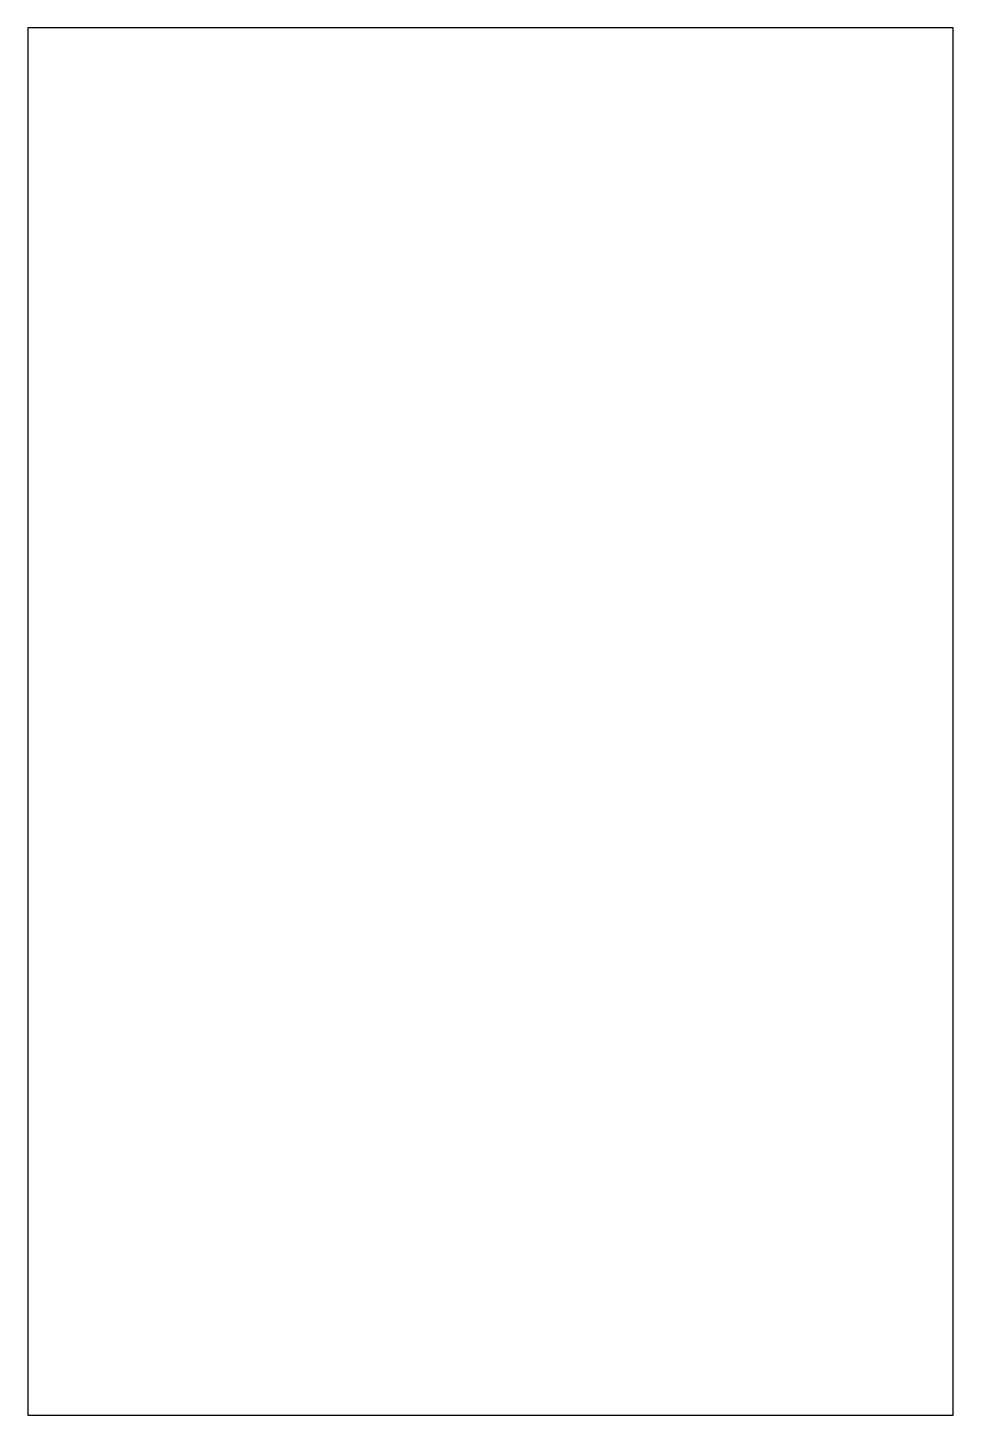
# Model space of a CAD drawing. Extents: x -0.8 to 0, y 0 to 1.2.
import ezdxf

# ---------------------------------------------------------------- set-up
doc = ezdxf.new("R2010")
doc.units = 0
doc.layers.add('TEST', color=10, linetype='CONTINUOUS')

msp = doc.modelspace()

# ---------------------------------------------------------------- linework, layer by layer
at = {"layer": 'TEST'}
msp.add_lwpolyline([(0, 0), (0, 1.2), (-0.8, 1.2), (-0.8, 0), (0, 0)], close=True, dxfattribs=at)

doc.saveas('drawing.dxf')
